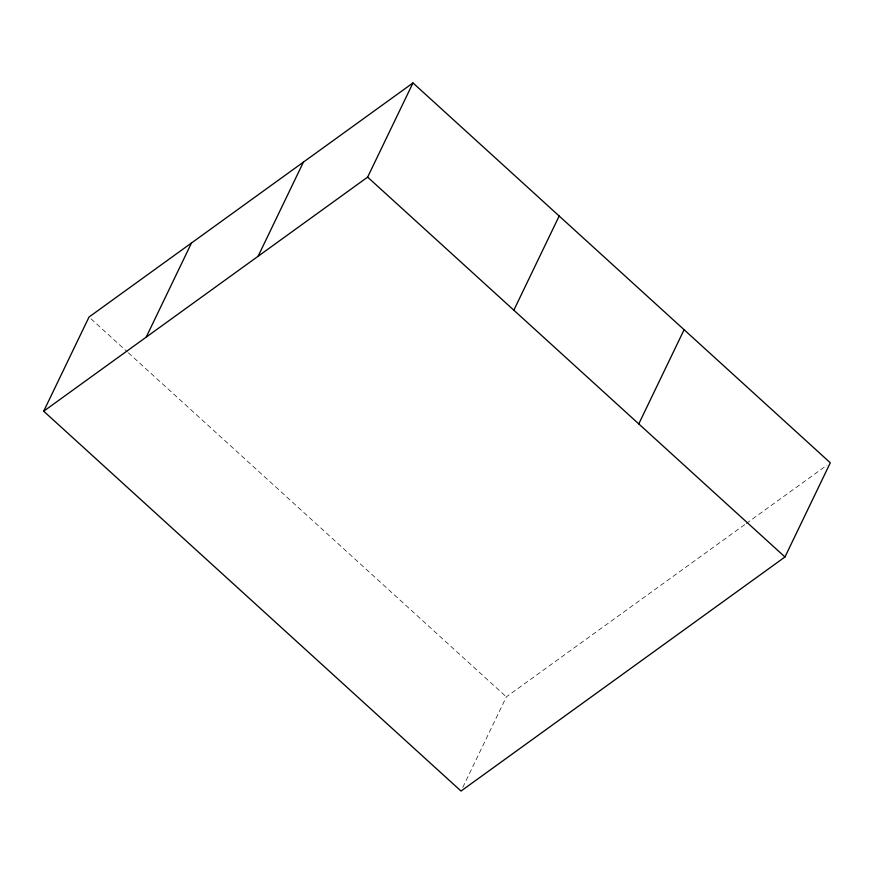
<?xml version="1.0" encoding="UTF-8"?>
<svg xmlns="http://www.w3.org/2000/svg" width="874" height="874" viewBox="0 0 874 874"><rect width="100%" height="100%" fill="white"/><g stroke="black" fill="none" stroke-linecap="round" stroke-linejoin="round"><path stroke-width="0.66" stroke-dasharray="4.37 3.28" d="M462.794 787.387L506.363 696.873L745.172 524.302M746.276 523.504L826.979 465.187M91.049 318.857L127.331 351.883M128.347 352.801L506.363 696.873"/><path stroke-width="1.31" d="M43.7 411.206L89.028 317.022L412.976 82.943L830.3 462.794L784.972 556.978L461.024 791.057L43.7 411.206L367.637 177.127L412.976 82.943M146.187 337.156L191.515 242.961M258.092 256.29L303.42 162.105M513.836 310.204L559.174 216.009M638.774 423.912L684.102 329.727M367.637 177.127L784.972 556.978"/></g></svg>
